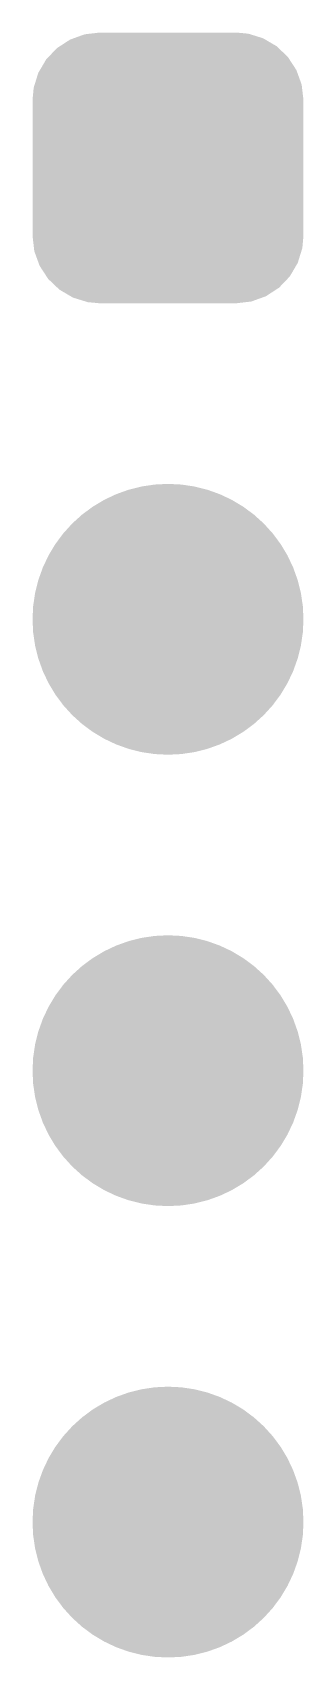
# Model space of a CAD drawing. Extents: x 295 to 953, y 10 to 290.
# Drawn here: x 518.38 to 519.9, y 191.49 to 200.64 of the extents above; entities that cross this region are included whole.
import ezdxf

# ---------------------------------------------------------------- set-up
doc = ezdxf.new("R2010")
doc.units = 0
doc.header["$LTSCALE"] = 5
doc.header["$MEASUREMENT"] = 0
doc.layers.get('0').update_dxf_attribs({"linetype": 'CONTINUOUS', "lineweight": 25})

msp = doc.modelspace()

# ---------------------------------------------------------------- linework, layer by layer
at = {"color": 7, "const_width": 0.762}
for points in [[(518.7587, 197.3333, 1), (519.5207, 197.3333, 1)], [(518.7587, 194.7933, 1), (519.5207, 194.7933, 1)], [(518.7587, 192.2533, 1), (519.5207, 192.2533, 1)]]:
    msp.add_lwpolyline(points, format="xyb", close=True, dxfattribs=at)
at = {"color": 7}
for points in [[(518.6097, 200.6029), (518.6714, 200.6252), (519.6745, 200.6029), (519.6024, 200.6252)], [(518.6714, 200.6252), (518.703, 200.6288), (519.6024, 200.6252), (519.5905, 200.6288)], [(518.703, 200.6288), (518.7587, 200.6353), (519.5905, 200.6288), (519.5207, 200.6353)], [(518.4679, 200.4978), (518.5152, 200.5474), (519.8138, 200.4978), (519.7618, 200.5474)], [(518.5152, 200.5474), (518.5322, 200.5584), (519.7618, 200.5474), (519.7502, 200.5584)], [(518.5322, 200.5584), (518.5888, 200.5953), (519.7502, 200.5584), (519.6873, 200.5953)], [(518.5888, 200.5953), (518.6097, 200.6029), (519.6873, 200.5953), (519.6745, 200.6029)], [(518.4196, 200.4242), (518.4546, 200.4838), (519.8617, 200.4242), (519.8228, 200.4838)], [(518.4546, 200.4838), (518.4679, 200.4978), (519.8228, 200.4838), (519.8138, 200.4978)], [(518.3895, 200.3416), (518.4101, 200.4081), (519.8916, 200.3416), (519.8675, 200.4081)], [(518.4101, 200.4081), (518.4196, 200.4242), (519.8675, 200.4081), (519.8617, 200.4242)], [(518.3777, 200.2543), (518.3842, 200.3242), (519.9017, 200.2543), (519.8936, 200.3242)], [(518.3777, 199.4923), (518.3777, 200.2543), (519.9017, 199.4923), (519.9017, 200.2543)], [(518.3842, 200.3242), (518.3895, 200.3416), (519.8936, 200.3242), (519.8916, 200.3416)], [(518.3858, 199.4225), (518.3777, 199.4923), (519.8952, 199.4225), (519.9017, 199.4923)], [(518.3878, 199.405), (518.3858, 199.4225), (519.8899, 199.405), (519.8952, 199.4225)], [(518.4118, 199.3385), (518.3878, 199.405), (519.8693, 199.3385), (519.8899, 199.405)], [(518.4177, 199.3224), (518.4118, 199.3385), (519.8598, 199.3224), (519.8693, 199.3385)], [(518.4565, 199.2628), (518.4177, 199.3224), (519.8248, 199.2628), (519.8598, 199.3224)], [(518.4656, 199.2488), (518.4565, 199.2628), (519.8115, 199.2488), (519.8248, 199.2628)], [(518.5176, 199.1992), (518.4656, 199.2488), (519.7642, 199.1992), (519.8115, 199.2488)], [(518.5292, 199.1882), (518.5176, 199.1992), (519.7472, 199.1882), (519.7642, 199.1992)], [(518.5921, 199.1513), (518.5292, 199.1882), (519.6906, 199.1513), (519.7472, 199.1882)], [(518.6049, 199.1437), (518.5921, 199.1513), (519.6696, 199.1437), (519.6906, 199.1513)], [(518.677, 199.1214), (518.6049, 199.1437), (519.6079, 199.1214), (519.6696, 199.1437)], [(518.6888, 199.1178), (518.677, 199.1214), (519.5763, 199.1178), (519.6079, 199.1214)], [(518.7587, 199.1113), (518.6888, 199.1178), (519.5207, 199.1113), (519.5763, 199.1178)]]:
    msp.add_solid(points, dxfattribs=at)

doc.saveas('drawing.dxf')
